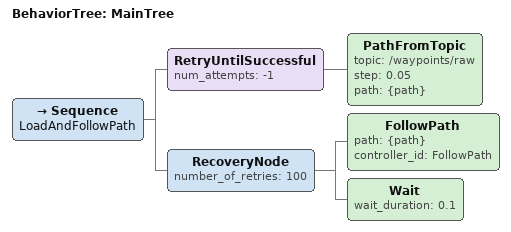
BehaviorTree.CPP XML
<root main_tree_to_execute="MainTree">
  <BehaviorTree ID="MainTree">

    <Sequence name="LoadAndFollowPath">
      <!-- Keep trying to fetch the path until available -->
      <RetryUntilSuccessful num_attempts="-1">
        <!-- Subscribe to the raw path and interpolate before FollowPath -->
        <PathFromTopic topic="/waypoints/raw" step="0.05" path="{path}" />
      </RetryUntilSuccessful>

      <RecoveryNode number_of_retries="100">
        <FollowPath
          path="{path}"
          controller_id="FollowPath" />

        <Wait wait_duration="0.1" />
      </RecoveryNode>
    </Sequence>

  </BehaviorTree>
</root>
